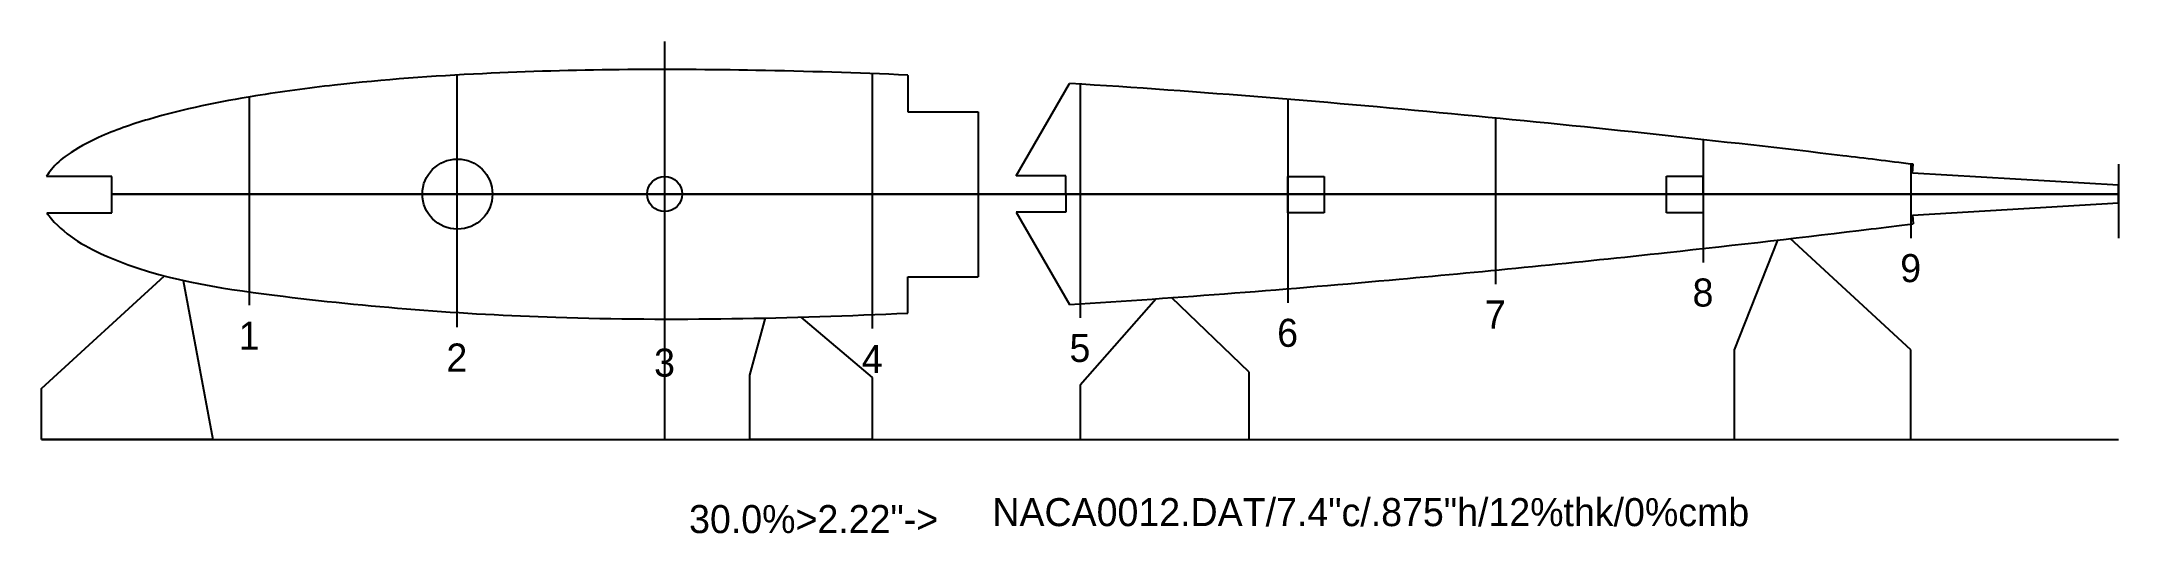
# Model space of a CAD drawing. Header units: inches. Extents: x 0 to 7.4, y -1.21 to 0.54.
import ezdxf
from ezdxf.lldxf.tags import DXFTag

# ---------------------------------------------------------------- set-up
doc = ezdxf.new("R2010")
doc.units = ezdxf.units.IN
doc.header["$MEASUREMENT"] = 0
for name, color, linetype in [('1', 7, 'Continuous'), ('Default', 7, 'Continuous'), ('TEXT', 7, 'Continuous')]:
    doc.layers.add(name, color=color, linetype=linetype)
tags = doc.linetypes.add('DOT2', pattern=[0.125, 0, -0.125]).pattern_tags.tags
tags[6:7] = [DXFTag(74, 4), DXFTag(75, 0), DXFTag(340, '0'), DXFTag(46, 0.0), DXFTag(50, 0.0), DXFTag(44, 0.0), DXFTag(45, 0.0)]
tags[4:5] = [DXFTag(74, 4), DXFTag(75, 0), DXFTag(340, '0'), DXFTag(46, 0.0), DXFTag(50, 0.0), DXFTag(44, 0.0), DXFTag(45, 0.0)]

# ---------------------------------------------------------------- blocks, each defined once
blk = doc.blocks.new('SE')
at = {"layer": '1', "color": 7, "linetype": 'DOT2'}
blk.add_line((0.74, 0.3465), (0.74, -0.3965), dxfattribs=at)
blk = doc.blocks.new('SE1')
at = {"layer": '1', "color": 7, "linetype": 'DOT2'}
blk.add_line((1.48, 0.4244), (1.48, -0.4744), dxfattribs=at)
blk = doc.blocks.new('SE2')
at = {"layer": '1', "color": 7, "linetype": 'DOT2'}
blk.add_line((2.22, 0.444), (2.22, -0.494), dxfattribs=at)
blk = doc.blocks.new('SE3')
at = {"layer": '1', "color": 7, "linetype": 'DOT2'}
blk.add_line((2.96, 0.4293), (2.96, -0.4793), dxfattribs=at)
blk = doc.blocks.new('SE4')
at = {"layer": '1', "color": 7, "linetype": 'DOT2'}
blk.add_line((3.7, 0.3917), (3.7, -0.4417), dxfattribs=at)
blk = doc.blocks.new('SE5')
at = {"layer": '1', "color": 7, "linetype": 'DOT2'}
blk.add_line((4.44, 0.3376), (4.44, -0.3876), dxfattribs=at)
blk = doc.blocks.new('SE6')
at = {"layer": '1', "color": 7, "linetype": 'DOT2'}
blk.add_line((5.18, 0.2711), (5.18, -0.3211), dxfattribs=at)
blk = doc.blocks.new('SE7')
at = {"layer": '1', "color": 7, "linetype": 'DOT2'}
blk.add_line((5.92, 0.1941), (5.92, -0.2441), dxfattribs=at)
blk = doc.blocks.new('SE8')
at = {"layer": '1', "color": 7, "linetype": 'DOT2'}
blk.add_line((6.66, 0.1071), (6.66, -0.1571), dxfattribs=at)
blk = doc.blocks.new('SE9')
at = {"layer": '1', "color": 7, "linetype": 'DOT2'}
blk.add_line((7.4, 0.1071), (7.4, -0.1571), dxfattribs=at)
blk = doc.blocks.new('SE10')
at = {"layer": '1', "color": 7, "linetype": 'DOT2'}
blk.add_line((7.4, 0), (0.25, 0), dxfattribs=at)

msp = doc.modelspace()

# ---------------------------------------------------------------- linework, layer by layer
at = {"color": 7, "linetype": 'Continuous'}
msp.add_line((0, -0.875), (7.4, -0.875), dxfattribs=at)
at = {"layer": '1', "color": 7, "linetype": 'DOT2'}
for p, q in [((2.22, 0.544), (2.22, -0.875)), ((0.25, 0), (2.22, 0)), ((0.25, 0), (7.4, 0))]:
    msp.add_line(p, q, dxfattribs=at)
at = {"layer": 'Default', "color": 7, "linetype": 'Continuous'}
for p, q in [((3.087, 0.4232), (3.087, 0.4243)), ((3.087, 0.4232), (3.087, 0.2933)), ((3.4727, 0.065), (3.6628, 0.3942)), ((3.087, 0.2933), (3.337, 0.2933)), ((3.337, 0.2933), (3.337, -0.2945)), ((6.6664, 0.0748), (6.6683, 0.1061)), ((7.4, 0.0314), (6.6664, 0.0748)), ((0.25, 0.063), (0.0182, 0.063)), ((0.25, -0.067), (0.25, 0.063)), ((3.65, 0.065), (3.4727, 0.065)), ((3.65, 0), (3.65, 0.065)), ((3.65, 0), (3.65, -0.065)), ((4.44, 0), (4.44, 0.063)), ((4.44, 0.063), (4.57, 0.063)), ((4.44, -0.0663), (4.44, 0)), ((4.57, 0.063), (4.57, -0.0663)), ((5.79, -0.0663), (5.79, 0.0637)), ((5.79, 0.0637), (5.92, 0.0637)), ((5.92, 0.0007), (5.92, 0.0637)), ((5.92, 0.0007), (5.92, -0.0663)), ((7.4, -0.0316), (7.4, 0.0314)), ((0.0188, -0.067), (0.25, -0.067)), ((3.65, -0.065), (3.4727, -0.065)), ((3.4727, -0.065), (3.6625, -0.3937)), ((4.57, -0.0663), (4.44, -0.0663)), ((5.92, -0.0663), (5.79, -0.0663)), ((6.6664, -0.0748), (7.4, -0.0316)), ((6.6664, -0.0748), (6.6682, -0.1061)), ((6.1855, -0.1641), (6.0306, -0.5548)), ((6.66, -0.5548), (6.23, -0.1589)), ((0, -0.6937), (0.4383, -0.2918)), ((3.087, -0.4245), (3.087, -0.2945)), ((3.087, -0.2945), (3.337, -0.2945)), ((0.5046, -0.3078), (0.61, -0.875)), ((4.3027, -0.6344), (4.0265, -0.3693)), ((2.5231, -0.6451), (2.5792, -0.4418)), ((2.7057, -0.4386), (2.96, -0.6542)), ((3.9717, -0.3732), (3.7, -0.6819)), ((6.0306, -0.5548), (6.0306, -0.875)), ((6.66, -0.875), (6.66, -0.5548)), ((2.5231, -0.875), (2.5231, -0.6451)), ((2.96, -0.6542), (2.96, -0.875)), ((4.3027, -0.875), (4.3027, -0.6344)), ((0, -0.875), (0, -0.6937)), ((3.7, -0.6819), (3.7, -0.875)), ((0.61, -0.875), (0, -0.875)), ((2.96, -0.875), (2.5231, -0.875)), ((3.7, -0.875), (4.3027, -0.875)), ((6.0306, -0.875), (6.66, -0.875))]:
    msp.add_line(p, q, dxfattribs=at)
for centre, radius in [((1.4818, 0), 0.125), ((2.22, 0), 0.0625)]:
    msp.add_circle(centre, radius, dxfattribs=at)
for points, knots in [([(3.087, 0.4243), (2.9067, 0.4319), (2.4012, 0.4481), (1.7194, 0.444), (1.1245, 0.4012), (0.7269, 0.3481), (0.4442, 0.2905), (0.2204, 0.2141), (0.1041, 0.1519), (0.0432, 0.1014), (0.0231, 0.0718), (0.0182, 0.063)], [0, 0, 0, 0, 0.172302, 0.482195, 0.650665, 0.741173, 0.865028, 0.925514, 0.966099, 0.990476, 1, 1, 1, 1]), ([(6.6683, 0.1061), (6.5764, 0.1175), (6.0742, 0.1791), (5.0433, 0.29), (4.1296, 0.3656), (3.6628, 0.3942)], [0, 0, 0, 0, 0.0836473, 0.5332092, 1, 1, 1, 1]), ([(0.0188, -0.067), (0.0238, -0.0742), (0.0818, -0.1474), (0.3438, -0.2918), (0.9628, -0.3868), (1.9141, -0.4605), (2.6684, -0.4432), (3.087, -0.4245)], [0, 0, 0, 0, 0.008182, 0.086028, 0.279628, 0.600129, 1, 1, 1, 1]), ([(3.6625, -0.3937), (4.0555, -0.3693), (4.7667, -0.3135), (5.7106, -0.2191), (6.3384, -0.1469), (6.6136, -0.1129), (6.6682, -0.1061)], [0, 0, 0, 0, 0.390446, 0.707862, 0.950253, 1, 1, 1, 1])]:
    msp.add_open_spline(points, degree=3, knots=knots, dxfattribs=at)

# ---------------------------------------------------------------- block references
at = {"layer": '1'}
for name in ['SE2', 'SE1', 'SE3', 'SE4', 'SE', 'SE5', 'SE6', 'SE7', 'SE8', 'SE9', 'SE10']:
    msp.add_blockref(name, (0, 0), dxfattribs=at)

# ---------------------------------------------------------------- texts
at = {"layer": 'TEXT', "char_height": 0.1, "attachment_point": 7}
for s, insert, width in [('{\\fSETxt|b0||i0||c0|p34;\\C7;\\W1.;9}', (6.6225, -0.3154), 0.092593), ('{\\fSETxt|b0||i0||c0|p34;\\C7;\\W1.;8}', (5.8825, -0.4024), 0.092593), ('{\\fSETxt|b0||i0||c0|p34;\\C7;\\W1.;6}', (4.4025, -0.546), 0.092593), ('{\\fSETxt|b0||i0||c0|p34;\\C7;\\W1.;7}', (5.1425, -0.4794), 0.092593), ('{\\fSETxt|b0||i0||c0|p34;\\C7;\\W1.;1}', (0.7025, -0.5548), 0.061112), ('{\\fSETxt|b0||i0||c0|p34;\\C7;\\W1.;5}', (3.6625, -0.6), 0.092593), ('{\\fSETxt|b0||i0||c0|p34;\\C7;\\W1.;2}', (1.4425, -0.6328), 0.092593), ('{\\fSETxt|b0||i0||c0|p34;\\C7;\\W1.;3}', (2.1825, -0.6524), 0.092593), ('{\\fSETxt|b0||i0||c0|p34;\\C7;\\W1.;4}', (2.9225, -0.6377), 0.092593), ('{\\fSETxt|b0||i0||c0|p34;\\C7;\\W1.;30.0%>2.22"->}', (2.3072, -1.2102), 0.990741), ('{\\fSETxt|b0||i0||c0|p34;\\C7;\\W1.;NACA0012.DAT/7.4"c/.875"h/12%thk/0%cmb}', (3.3878, -1.1854), 3.164815)]:
    msp.add_mtext(s, dxfattribs=dict(at, insert=insert, width=width))

doc.saveas('drawing.dxf')
